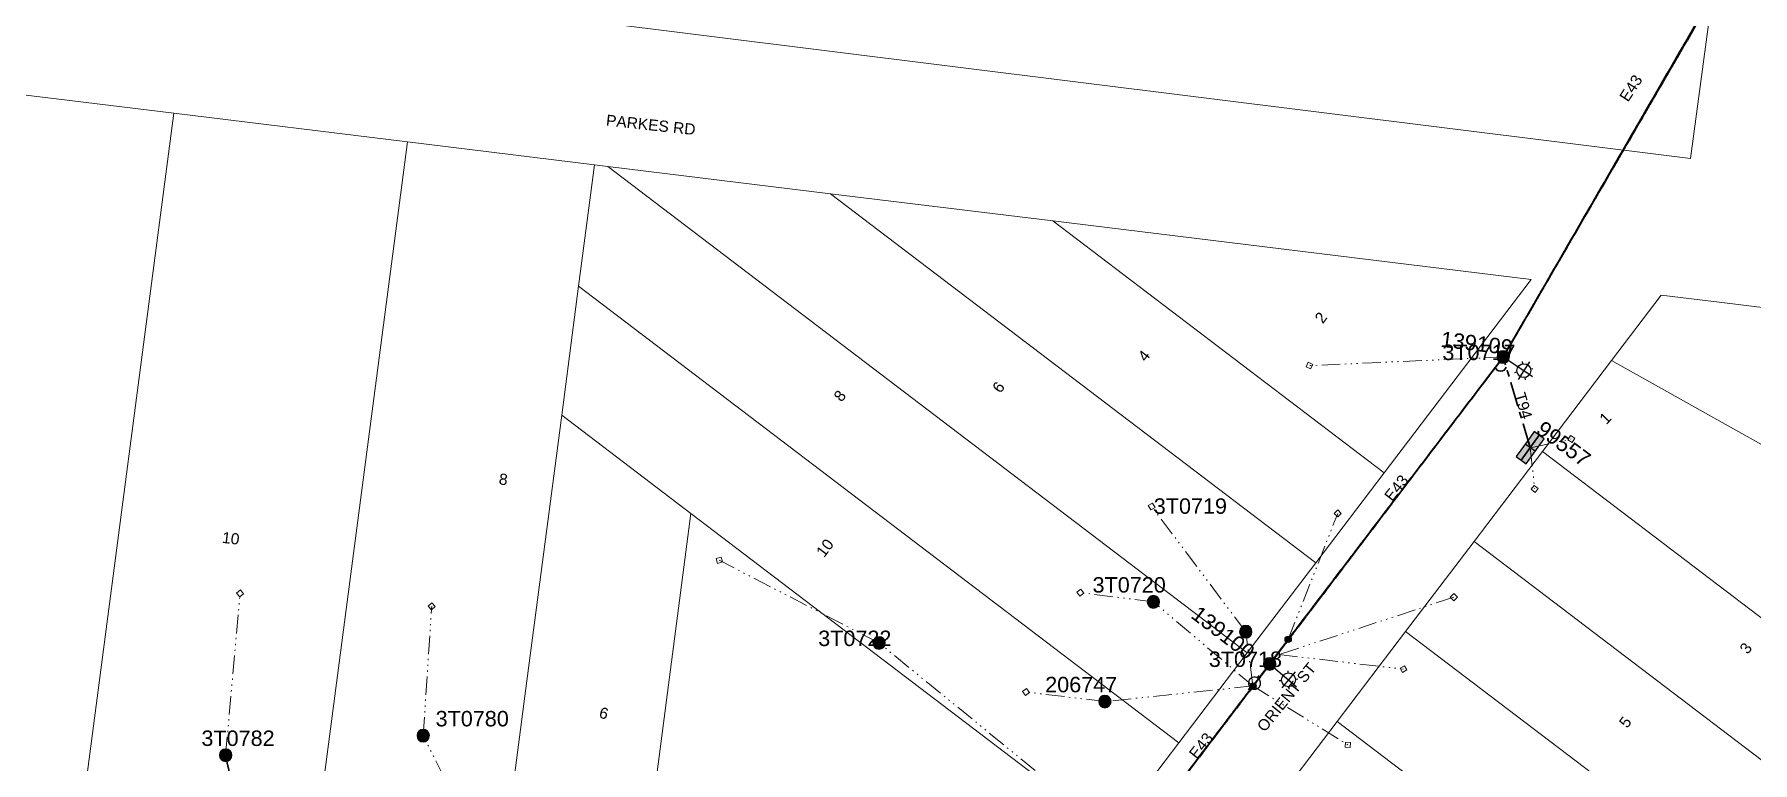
# Model space of a CAD drawing. Header units: metres. Extents: x 267072 to 270320, y 6186424 to 6191197.
# Drawn here: x 267640 to 267918, y 6187076.4 to 6187194.3 of the extents above; entities that cross this region are included whole.
import ezdxf
from ezdxf.enums import TextEntityAlignment as Align

# ---------------------------------------------------------------- set-up
doc = ezdxf.new("R2010")
doc.units = ezdxf.units.M
for name, pattern in [('Cable Exist OH', [1, 1, 0]), ('Cable Exist UG', [7, 4, -1, 1, -1]), ('PHANTOMX2', [6.6, 3, -0.75, 0.2, -0.75, 0.2, -0.75, 0.2, -0.75])]:
    doc.linetypes.add(name, pattern=pattern)
doc.layers.get('0').update_dxf_attribs({"color": 6})
for name, color, linetype, lineweight in [('_User_HV_Exist', 1, 'Continuous', 35), ('_User_LV_Exist', 5, 'Continuous', 35), ('Cadastre Land Parcels_SP_EXT', 118, 'Continuous', 15), ('Cadastre Roads_SP_EXT', 218, 'Continuous', 15), ('Mains_HV_EXT', 13, 'Continuous', 25), ('Mains_LV_EXT', 163, 'Continuous', 25), ('Mains_SL_EXT', 131, 'Continuous', 25), ('Services_SP_EXT', 42, 'PHANTOMX2', 20)]:
    doc.layers.add(name, color=color, linetype=linetype, lineweight=lineweight)
for name, color, linetype in [('Equip_LV_EXT', 7, 'Continuous'), ('Equip_SP_LV_EXT', 7, 'Continuous'), ('Equip_SP_SL_EXT', 7, 'Continuous'), ('OH_Details_SP_MISC', 7, 'Continuous'), ('SupportsOH_SP_TR_HV_LV_SL_EXT', 7, 'Continuous'), ('SupportsUG_SP_LV_EXT', 7, 'Continuous')]:
    doc.layers.add(name, color=color, linetype=linetype)
doc.styles.add('iecARIAL', font='arial.ttf', dxfattribs={"height": 2})
doc.styles.add('POLE_LABEL', font='arial.ttf', dxfattribs={"height": 2})
doc.styles.add('SL_LABEL', font='arial.ttf', dxfattribs={"height": 2})
doc.styles.get("Standard").update_dxf_attribs({"font": 'arial.ttf'})

# ---------------------------------------------------------------- blocks, each defined once
blk = doc.blocks.new('PILLAR_EXT')
blk.add_hatch(color=256).paths.add_polyline_path([(-2.5, 1), (-2.5, -1), (2.5, -1), (2.5, 1)])
for p, q in [((-2.5, 0), (2.5, 0)), ((0, 1), (0, -1))]:
    blk.add_line(p, q)
at = {"ltscale": 10}
blk.add_line((2.5, 0), (-2.5, 0), dxfattribs=at)
blk.add_lwpolyline([(-2.5, -1), (-1.25, -1), (1.25, -1), (2.5, -1), (2.5, 1), (-2.5, 1)], close=True)
at = {"width": 0.9, "flags": 8}
blk.add_attdef('ASSET_NUM', text='', height=2, rotation=90, dxfattribs=at).set_placement((-2, 4), align=Align.MIDDLE_LEFT)
for tag, p, flags in [('OWNED_BY', (0, -0.2), 9), ('STATE', (0, -0.4), 9), ('SUPPORT_TYPE', (0, -0.6), 9), ('STREETNAME', (0, -1.8), 9), ('SUBURB', (0, -2), 1), ('USAGE', (0, -0.8), 9), ('LEGEND', (0, -1), 9), ('LOCATION', (0, -1.2), 9), ('NOTES', (0, -1.4), 9), ('PARENT', (0, -1.6), 9)]:
    blk.add_attdef(tag, p, '', height=0.2, dxfattribs=dict(flags=flags))
blk = doc.blocks.new('LV_OH_LINKS_OPEN_EXT')
for p, q in [((-0.17, 4.97), (-0.17, 5.46)), ((-0.17, 3), (-0.17, 2.5)), ((0.17, 4.97), (0.17, 5.46)), ((0.17, 3), (0.17, 2.5))]:
    blk.add_line(p, q)
blk.add_lwpolyline([(0, 2.99, 1), (0, 4.98, 1)], format="xyb", close=True)
at = {"flags": 9}
for tag, p in [('ACTUAL_STATUS', (0, 0)), ('CONSTRUCTED_VOLTAGE', (0, -0.2)), ('OPERATING_VOLTAGE', (0, -0.6)), ('ORIENTATION', (0, -0.8)), ('OWNED_BY', (0, -1)), ('STATE', (0, -1.2)), ('SWITCH_TYPE', (0, -1.4)), ('NO_PHASES', (0, -0.4)), ('USAGE', (0, -1.6)), ('LEGEND', (0, -1.8)), ('NOTES', (0, -2))]:
    blk.add_attdef(tag, text='', height=0.2, dxfattribs=at).set_placement(p, align=Align.MIDDLE_LEFT)
at = {"flags": 1}
blk.add_attdef('Z', (0, 0), '', height=0.2, dxfattribs=at)
blk = doc.blocks.new('*U235')
at = {"flags": 9}
for tag, p in [('LRATECODE', (-7.4, 0)), ('LOUTREACHVOCAB', (-7.2, 0)), ('LOUTREACH', (-7, 0)), ('LANTNUMBER', (-6.6, 0)), ('LNEW', (-6.4, 0)), ('LMASTVOCAB', (-6.2, 0)), ('LMAST', (-6, 0)), ('LLAMPVOCAB', (-5.8, 0)), ('LLAMP', (-5.6, 0)), ('LEXIST', (-5.4, 0)), ('LCHARGE3PERCENT', (-5.2, 0)), ('LCHARGE3', (-5, 0)), ('LCHARGE2PERCENT', (-4.8, 0)), ('LCHARGE2', (-4.6, 0)), ('LCHARGE1PERCENT', (-4.4, 0)), ('LCHARGE1', (-4.2, 0)), ('LCATEGORY', (-4, 0)), ('LBRACKETVOCAB', (-3.8, 0)), ('LBRACKET', (-3.6, 0)), ('LKINGHEIGHT', (-3.4, 0)), ('CREPLACE', (-3.2, 0)), ('CREMOVE', (-3, 0)), ('CNUMBER', (-2.8, 0)), ('CNEW', (-2.6, 0)), ('CEXIST', (-2.4, 0)), ('USAGE', (-2.2, 0)), ('STATE', (-2, 0)), ('OWNED_BY', (-1.8, 0)), ('ORIENTATION', (-1.6, 0)), ('OPERATING_VOLTAGE', (-1.4, 0)), ('NO_PHASES', (-1.2, 0)), ('LANTERN_TYPE', (-1, 0)), ('LANTERN_PURPOSE', (-0.8, 0)), ('CONTROL_TYPE', (-0.6, 0)), ('CONSTRUCTED_VOLTAGE', (-0.4, 0))]:
    blk.add_attdef(tag, text='', height=0.001, rotation=270, dxfattribs=at).set_placement(p, align=Align.MIDDLE_LEFT)
at = {"style": 'SL_LABEL', "flags": 9}
blk.add_attdef('STREET_CODE', text='', height=0.001, rotation=270, dxfattribs=at).set_placement((0, 0), align=Align.MIDDLE_LEFT)
at = {"flags": 1}
blk.add_attdef('Z', (0, 0), '', height=0.001, rotation=270, dxfattribs=at)
at = {"flags": 9}
for tag, p in [('LREMOVE', (0, -7.6)), ('LREPLACE', (0, -7.8)), ('LTYPE', (0, -8)), ('LTYPEVOCAB', (0, -8.2)), ('LEGEND', (0, -8.4)), ('SUBURB', (0, -8.6)), ('STREETNAME', (0, -8.8)), ('LOCATION', (0, -9)), ('NOTES', (0, -9.2)), ('MAINTAINED_BY', (0, -9.86))]:
    blk.add_attdef(tag, text='', height=0.001, dxfattribs=at).set_placement(p, align=Align.MIDDLE_LEFT)
blk.add_attdef('OPERATED_BY', (0, -9.61), '', height=0.001, dxfattribs=at)
blk.add_wipeout([(4.33, -3.69), (3.16, -4.09), (1.95, -3.88), (1.55, -2.71), (1.76, -1.5), (2.93, -1.1), (4.14, -1.31), (4.54, -2.48)])
for p, q in [((0, 0), (3.04, -2.59)), ((1.55, -2.71), (1.92, -2.68)), ((3.04, -2.59), (1.95, -3.88)), ((2.93, -1.1), (2.95, -1.47)), ((4.14, -1.31), (3.04, -2.59)), ((3.04, -2.59), (4.33, -3.69)), ((4.54, -2.48), (4.17, -2.51)), ((3.16, -4.09), (3.13, -3.72))]:
    blk.add_line(p, q)
blk.add_circle((3.04, -2.59), 1.12)
at = {"width": 0.9}
blk.add_attdef('LNUMBER', text='', height=1, rotation=319.5603, dxfattribs=at).set_placement((4.68, -5.3), align=Align.MIDDLE_LEFT)
blk = doc.blocks.new('*U234')
at = {"flags": 9}
for tag, p in [('LRATECODE', (-7.4, 0)), ('LOUTREACHVOCAB', (-7.2, 0)), ('LOUTREACH', (-7, 0)), ('LANTNUMBER', (-6.6, 0)), ('LNEW', (-6.4, 0)), ('LMASTVOCAB', (-6.2, 0)), ('LMAST', (-6, 0)), ('LLAMPVOCAB', (-5.8, 0)), ('LLAMP', (-5.6, 0)), ('LEXIST', (-5.4, 0)), ('LCHARGE3PERCENT', (-5.2, 0)), ('LCHARGE3', (-5, 0)), ('LCHARGE2PERCENT', (-4.8, 0)), ('LCHARGE2', (-4.6, 0)), ('LCHARGE1PERCENT', (-4.4, 0)), ('LCHARGE1', (-4.2, 0)), ('LCATEGORY', (-4, 0)), ('LBRACKETVOCAB', (-3.8, 0)), ('LBRACKET', (-3.6, 0)), ('LKINGHEIGHT', (-3.4, 0)), ('CREPLACE', (-3.2, 0)), ('CREMOVE', (-3, 0)), ('CNUMBER', (-2.8, 0)), ('CNEW', (-2.6, 0)), ('CEXIST', (-2.4, 0)), ('USAGE', (-2.2, 0)), ('STATE', (-2, 0)), ('OWNED_BY', (-1.8, 0)), ('ORIENTATION', (-1.6, 0)), ('OPERATING_VOLTAGE', (-1.4, 0)), ('NO_PHASES', (-1.2, 0)), ('LANTERN_TYPE', (-1, 0)), ('LANTERN_PURPOSE', (-0.8, 0)), ('CONTROL_TYPE', (-0.6, 0)), ('CONSTRUCTED_VOLTAGE', (-0.4, 0))]:
    blk.add_attdef(tag, text='', height=0.001, rotation=270, dxfattribs=at).set_placement(p, align=Align.MIDDLE_LEFT)
at = {"style": 'SL_LABEL', "flags": 9}
blk.add_attdef('STREET_CODE', text='', height=0.001, rotation=270, dxfattribs=at).set_placement((0, 0), align=Align.MIDDLE_LEFT)
at = {"flags": 1}
blk.add_attdef('Z', (0, 0), '', height=0.001, rotation=270, dxfattribs=at)
at = {"flags": 9}
for tag, p in [('LREMOVE', (0, -7.6)), ('LREPLACE', (0, -7.8)), ('LTYPE', (0, -8)), ('LTYPEVOCAB', (0, -8.2)), ('LEGEND', (0, -8.4)), ('SUBURB', (0, -8.6)), ('STREETNAME', (0, -8.8)), ('LOCATION', (0, -9)), ('NOTES', (0, -9.2)), ('MAINTAINED_BY', (0, -9.86))]:
    blk.add_attdef(tag, text='', height=0.001, dxfattribs=at).set_placement(p, align=Align.MIDDLE_LEFT)
blk.add_attdef('OPERATED_BY', (0, -9.61), '', height=0.001, dxfattribs=at)
blk.add_wipeout([(4.74, -3.14), (3.63, -3.68), (2.4, -3.62), (1.86, -2.51), (1.93, -1.28), (3.04, -0.74), (4.27, -0.8), (4.8, -1.91)])
for p, q in [((0, 0), (3.33, -2.21)), ((1.86, -2.51), (2.23, -2.43)), ((3.33, -2.21), (2.4, -3.62)), ((3.04, -0.74), (3.11, -1.11)), ((4.27, -0.8), (3.33, -2.21)), ((3.33, -2.21), (4.74, -3.14)), ((4.8, -1.91), (4.44, -1.99)), ((3.63, -3.68), (3.56, -3.31))]:
    blk.add_line(p, q)
blk.add_circle((3.33, -2.21), 1.12)
at = {"width": 0.9}
blk.add_attdef('LNUMBER', text='', height=1, rotation=326.4506, dxfattribs=at).set_placement((5.28, -4.7), align=Align.MIDDLE_LEFT)
blk = doc.blocks.new('CCP_EXT')
blk.add_wipeout([(0, 0.57), (0.57, 0), (0, -0.57), (-0.57, 0)])
blk.add_lwpolyline([(-0.57, 0), (0, 0.57), (0.57, 0), (0, -0.57), (-0.57, 0)])
at = {"flags": 1}
blk.add_attdef('Z', (0, 0), '', height=0.2, dxfattribs=at)
at = {"flags": 9}
for tag, p in [('CCP_TYPE', (0, 0)), ('CONSTRUCTED_VOLTAGE', (0, -0.2)), ('OPERATING_VOLTAGE', (0, -0.6)), ('ORIENTATION', (0, -0.8)), ('OWNED_BY', (0, -1)), ('STATE', (0, -1.8)), ('NO_PHASES', (0, -0.4)), ('USAGE', (0, -1.2)), ('LEGEND', (0, -1.4)), ('LIFE_SUPPORT', (0, -1.6)), ('NOTES', (0, -2))]:
    blk.add_attdef(tag, text='', height=0.2, dxfattribs=at).set_placement(p, align=Align.MIDDLE_LEFT)
blk = doc.blocks.new('POLE_EXT')
blk.add_hatch(color=256).paths.add_polyline_path([(-1, 0, 1), (1, 0, 1)])
blk.add_lwpolyline([(-1, 0, 1), (1, 0, 1)], format="xyb", close=True)
at = {"flags": 8}
blk.add_attdef('pNumber', text='', height=2, dxfattribs=at).set_placement((2.5, 2.5), align=Align.MIDDLE_CENTER)
at = {"style": 'POLE_LABEL', "flags": 9}
for tag, p in [('STRUCTURE_PLANT_NUMBER', (1.35, 0.03)), ('STREET_CODE', (1.35, -0.2))]:
    blk.add_attdef(tag, text='', height=0.2, dxfattribs=at).set_placement(p, align=Align.MIDDLE_LEFT)
at = {"flags": 9}
for tag, p in [('OWNED_BY', (1.35, -0.4)), ('SPECIAL_USE', (1.35, -0.8)), ('STATE', (1.35, -1)), ('cLV', (1.35, -1.4)), ('hDepth', (1.35, -1.6)), ('hDia', (1.35, -1.8)), ('cHV', (1.35, -2)), ('PARENT', (1.35, -0.6)), ('USAGE', (1.35, -1.2)), ('LBRACKET', (1.35, -2.2)), ('LExisting', (1.35, -2.4)), ('LANTNUMBER', (1.35, -2.6)), ('LOther', (1.35, -2.8)), ('cLinedev', (1.35, -3.4)), ('pExisting', (1.35, -3.8)), ('pFooting', (1.35, -4.4)), ('pNew', (1.35, -4.6)), ('pRelocate', (1.35, -5)), ('pRemove', (1.35, -5.2)), ('pReplace', (1.35, -5.4)), ('pStay', (1.35, -5.6)), ('LRemove', (1.35, -3)), ('LEGEND', (1.35, -3.2)), ('LOCATION', (1.35, -3.6)), ('PFNUMBER', (1.35, -4)), ('NEWPFNUMBER', (1.35, -4.2)), ('pType', (1.35, -5.8)), ('cspan', (1.35, -6)), ('STREETNAME', (1.35, -6.2)), ('SUBURB', (1.35, -6.4)), ('OPERATED_BY', (1.36, -7.01)), ('NOTES', (1.35, -6.6)), ('MAINTAINED_BY', (1.36, -6.81))]:
    blk.add_attdef(tag, text='', height=0.2, dxfattribs=at).set_placement(p, align=Align.MIDDLE_LEFT)
at = {"flags": 1}
blk.add_attdef('Z', (1.35, -7.33), '', height=0.2, dxfattribs=at)
blk = doc.blocks.new('*U236')
blk.add_hatch(color=256).paths.add_polyline_path([(-1, 0, 1), (1, 0, 1)])
blk.add_lwpolyline([(-1, 0, 1), (1, 0, 1)], format="xyb", close=True)
at = {"flags": 8}
blk.add_attdef('pNumber', text='', height=2, dxfattribs=at).set_placement((-2.53, 20.08), align=Align.MIDDLE_CENTER)
at = {"style": 'POLE_LABEL', "flags": 9}
for tag, p in [('STRUCTURE_PLANT_NUMBER', (-3.67, 17.6)), ('STREET_CODE', (-3.67, 17.38))]:
    blk.add_attdef(tag, text='', height=0.2, dxfattribs=at).set_placement(p, align=Align.MIDDLE_LEFT)
at = {"flags": 9}
for tag, p in [('OWNED_BY', (-3.67, 17.18)), ('SPECIAL_USE', (-3.67, 16.78)), ('PARENT', (-3.67, 16.98)), ('STATE', (-3.67, 16.58)), ('cLV', (-3.67, 16.18)), ('cHV', (-3.67, 15.58)), ('cLinedev', (-3.67, 14.18)), ('USAGE', (-3.67, 16.38)), ('hDepth', (-3.67, 15.98)), ('hDia', (-3.67, 15.78)), ('LBRACKET', (-3.67, 15.38)), ('LExisting', (-3.67, 15.18)), ('LANTNUMBER', (-3.67, 14.98)), ('LOther', (-3.67, 14.78)), ('LRemove', (-3.67, 14.58)), ('LEGEND', (-3.67, 14.38)), ('LOCATION', (-3.67, 13.98)), ('pExisting', (-3.67, 13.78)), ('pFooting', (-3.67, 13.18)), ('pNew', (-3.67, 12.98)), ('pRelocate', (-3.67, 12.58)), ('pRemove', (-3.67, 12.38)), ('pReplace', (-3.67, 12.18)), ('pStay', (-3.67, 11.98)), ('pType', (-3.67, 11.78)), ('cspan', (-3.67, 11.58)), ('STREETNAME', (-3.67, 11.38)), ('SUBURB', (-3.67, 11.18)), ('PFNUMBER', (-3.67, 13.58)), ('NEWPFNUMBER', (-3.67, 13.38)), ('OPERATED_BY', (-3.67, 10.56)), ('NOTES', (-3.67, 10.98)), ('MAINTAINED_BY', (-3.67, 10.76))]:
    blk.add_attdef(tag, text='', height=0.2, dxfattribs=at).set_placement(p, align=Align.MIDDLE_LEFT)
at = {"flags": 1}
blk.add_attdef('Z', (-3.67, 10.25), '', height=0.2, dxfattribs=at)
blk = doc.blocks.new('CONNECTOR_NODE_EXT')
h = blk.add_hatch(color=256)
edge = h.paths.add_edge_path()
edge.add_arc((0, 0), 0.5, 0, 360)
blk.add_circle((0, 0), 0.5)
at = {"flags": 1}
blk.add_attdef('Z', (0, 0), '', height=0.2, dxfattribs=at)
at = {"flags": 9}
for tag, p in [('CONNECTOR_TYPE', (0, 0)), ('CONSTRUCTED_VOLTAGE', (0, -0.2)), ('OPERATING_VOLTAGE', (0, -0.6)), ('ORIENTATION', (0, -0.8)), ('SUBTYPE', (0, -1)), ('NO_PHASES', (0, -0.4)), ('USAGE', (0, -1.2)), ('NOTES', (0, -1.4))]:
    blk.add_attdef(tag, text='', height=0.2, dxfattribs=at).set_placement(p, align=Align.MIDDLE_LEFT)

msp = doc.modelspace()

# ---------------------------------------------------------------- linework, layer by layer
at = {"layer": '_User_LV_Exist', "linetype": 'Cable Exist OH'}
msp.add_lwpolyline([(267674.3182, 6187061.6461), (267670.925, 6187077.598)], dxfattribs=at)
at = {"layer": 'Cadastre Land Parcels_SP_EXT', "linetype": 'Continuous'}
for points in [[(267917.6819, 6187246.948), (267640.3165, 6187281.6244), (267629.9903, 6187208.9103), (267648.7662, 6187206.5624), (267907.9086, 6187174.1606), (267917.6819, 6187246.948)], [(267662.5335, 6187181.4822), (267633.2583, 6187185.0703), (267626.6907, 6187185.8754), (267624.7094, 6187186.1184), (267610.0111, 6187074.1408), (267624.6312, 6187072.2175), (267647.7946, 6187069.1703), (267662.5335, 6187181.4822)], [(267700.3536, 6187176.8458), (267662.5335, 6187181.4822), (267647.7946, 6187069.1703), (267655.0905, 6187068.2103), (267685.5797, 6187064.1988), (267700.3536, 6187176.8458)], [(267719.6629, 6187089.6209), (267725.3028, 6187132.6122), (267728.0372, 6187153.4918), (267730.6103, 6187173.1367), (267700.3536, 6187176.8458), (267685.5797, 6187064.1988), (267715.8065, 6187060.2224), (267719.6629, 6187089.6209)], [(267836.214, 6187094.1723), (267732.7794, 6187172.8714), (267730.6103, 6187173.1367), (267728.0372, 6187153.4918), (267825.1446, 6187079.6106), (267836.214, 6187094.1723)], [(267847.2835, 6187108.7349), (267768.7789, 6187168.4688), (267732.7794, 6187172.8714), (267836.214, 6187094.1723), (267847.2835, 6187108.7349)], [(267858.3529, 6187123.2976), (267804.7792, 6187164.0661), (267768.7789, 6187168.4688), (267847.2835, 6187108.7349), (267858.3529, 6187123.2976)], [(267882.1499, 6187154.6042), (267804.7792, 6187164.0661), (267858.3529, 6187123.2976), (267882.1499, 6187154.6042)], [(267825.1446, 6187079.6106), (267728.0372, 6187153.4918), (267725.3028, 6187132.6122), (267746.212, 6187116.6975), (267814.0752, 6187065.0479), (267825.1446, 6187079.6106)], [(267953.8454, 6187130.3785), (267955.6778, 6187145.631), (267947.8138, 6187146.591), (267929.5752, 6187148.8165), (267912.5448, 6187150.8941), (267903.1775, 6187152.0375), (267895.1651, 6187141.4941), (267942.2395, 6187115.1021), (267953.8454, 6187130.3785)], [(267942.2395, 6187115.1021), (267895.1651, 6187141.4941), (267883.9704, 6187126.7612), (267926.5055, 6187094.3929), (267942.2395, 6187115.1021)], [(267740.7309, 6187074.8992), (267746.212, 6187116.6975), (267725.3028, 6187132.6122), (267719.6629, 6187089.6209), (267715.8065, 6187060.2224), (267732.7358, 6187057.9955), (267737.9897, 6187053.9975), (267740.7309, 6187074.8992)], [(267944.5529, 6187080.659), (267941.6201, 6187082.8911), (267926.5056, 6187094.3929), (267883.9705, 6187126.7612), (267872.9036, 6187112.1957), (267933.4875, 6187066.0926), (267944.5529, 6187080.659)], [(267814.0752, 6187065.0479), (267746.212, 6187116.6975), (267740.7309, 6187074.8992), (267791.9399, 6187035.9226), (267814.0752, 6187065.0479)], [(267933.4875, 6187066.0926), (267872.9036, 6187112.1957), (267861.8366, 6187097.6282), (267922.4214, 6187051.5261), (267933.4875, 6187066.0926)], [(267922.4214, 6187051.5261), (267861.8366, 6187097.6282), (267850.7698, 6187083.0627), (267911.3554, 6187036.9597), (267922.4214, 6187051.5261)], [(267911.3554, 6187036.9597), (267850.7698, 6187083.0627), (267839.7037, 6187068.4961), (267900.2893, 6187022.3923), (267911.3554, 6187036.9597)]]:
    msp.add_lwpolyline(points, close=True, dxfattribs=at)
at = {"layer": 'Mains_LV_EXT', "linetype": 'Continuous'}
msp.add_lwpolyline([(267876.3102, 6187140.3709, 0.68441426), (267878.1052, 6187140.3753)], format="xyb", dxfattribs=at)
at = {"layer": 'Mains_LV_EXT', "linetype": 'Cable Exist OH'}
msp.add_lwpolyline([(267674.3182, 6187061.6461), (267670.925, 6187077.598)], dxfattribs=at)

# ---------------------------------------------------------------- block references
at = {"layer": 'Equip_SP_LV_EXT', "rotation": 141.9441094132716}
msp.add_blockref('LV_OH_LINKS_OPEN_EXT', (267839.8334, 6187092.3833), dxfattribs=at)
at = {"layer": 'SupportsOH_SP_TR_HV_LV_SL_EXT'}
ref = msp.add_blockref('POLE_EXT', (267821.023, 6187102.422), dxfattribs=at)
ref.add_attrib('ASSET_NUM', '3T0720', dxfattribs={"layer": '0', "height": 2.5, "style": 'POLE_LABEL'}).set_placement((267823.023, 6187103.172), align=Align.BOTTOM_RIGHT)
ref = msp.add_blockref('POLE_EXT', (267776.639, 6187095.766), dxfattribs=at)
ref.add_attrib('ASSET_NUM', '3T0722', dxfattribs={"layer": '0', "height": 2.5, "style": 'POLE_LABEL'}).set_placement((267778.639, 6187096.516), align=Align.MIDDLE_RIGHT)
ref = msp.add_blockref('POLE_EXT', (267813.17, 6187086.284), dxfattribs=at)
ref.add_attrib('ASSET_NUM', '206747', dxfattribs={"layer": '0', "height": 2.5, "style": 'POLE_LABEL'}).set_placement((267815.17, 6187087.034), align=Align.BOTTOM_RIGHT)
ref = msp.add_blockref('POLE_EXT', (267702.892, 6187080.765), dxfattribs=at)
ref.add_attrib('ASSET_NUM', '3T0780', dxfattribs={"layer": '0', "height": 2.5, "style": 'POLE_LABEL'}).set_placement((267704.892, 6187081.515), align=Align.BOTTOM_LEFT)
ref = msp.add_blockref('POLE_EXT', (267670.925, 6187077.598), dxfattribs=at)
ref.add_attrib('ASSET_NUM', '3T0782', dxfattribs={"layer": '0', "height": 2.5, "style": 'POLE_LABEL'}).set_placement((267672.925, 6187078.348), align=Align.BOTTOM_CENTER)
at = {"layer": 'SupportsUG_SP_LV_EXT'}
ref = msp.add_blockref('PILLAR_EXT', (267881.9904, 6187127.3804), dxfattribs=dict(at, rotation=234.2769412558067))
ref.add_attrib('ASSET_NUM', '99557', dxfattribs={"layer": '0', "height": 2.5, "rotation": 323.533701, "style": 'iecARIAL'}).set_placement((267883.4904, 6187130.8804), align=Align.MIDDLE_LEFT)

# ---------------------------------------------------------------- texts
at = {"layer": 'Cadastre Land Parcels_SP_EXT'}
for s, rotation, p in [('2', 53.124054, (267848.4273, 6187147.3226)), ('4', 53.009998, (267819.7986, 6187141.1418)), ('6', 53.609695, (267796.264, 6187136.0618)), ('8', 51.334038, (267770.5571, 6187134.6565)), ('1', 46.007268, (267894.3031, 6187131.0227)), ('8', 353.31, (267715.0504, 6187121.4469)), ('10', 353.31, (267670.2704, 6187111.9815)), ('10', 53.009998, (267767.7543, 6187109.492)), ('3', 53.009998, (267917.1733, 6187093.8321)), ('6', 344.7, (267731.2058, 6187083.7207)), ('5', 53.009998, (267897.6623, 6187081.8607))]:
    msp.add_text(s, height=1.8, rotation=rotation, dxfattribs=at).set_placement(p)
at = {"layer": 'Cadastre Roads_SP_EXT'}
msp.add_text('PARKES RD', height=1.8, rotation=353.90799, dxfattribs=at).set_placement((267732.397, 6187179.4971))
at = {"layer": 'Mains_LV_EXT'}
for s, rotation, p in [('E43', 57.008937, (267897.812, 6187183.2013)), ('T94', 286.655963, (267879.4169, 6187135.9825)), ('E43', 51.908285, (267859.6554, 6187118.5523)), ('E43', 51.908285, (267828.0553, 6187076.8286))]:
    msp.add_text(s, height=1.8, rotation=rotation, dxfattribs=at).set_placement(p)

# ---------------------------------------------------------------- next in the draw order: block references
at = {"layer": 'Equip_SP_SL_EXT'}
ref = msp.add_blockref('*U234', (267877.6194, 6187142.051), dxfattribs=at)
ref.add_attrib('ASSET_NUM', '139109', dxfattribs={"layer": '0', "height": 2.5, "rotation": 353.038569, "style": 'iecARIAL'}).set_placement((267879.1194, 6187143.551), align=Align.MIDDLE_RIGHT)
ref = msp.add_blockref('*U235', (267839.8334, 6187092.3833), dxfattribs=at)
ref.add_attrib('ASSET_NUM', '139100', dxfattribs={"layer": '0', "height": 2.5, "rotation": 322.589573, "style": 'iecARIAL'}).set_placement((267836.9318, 6187093.8833), align=Align.MIDDLE_RIGHT)
at = {"layer": 'Services_SP_EXT'}
for p, rotation in [((267846.267, 6187140.649), 198.138176919702), ((267888.6402, 6187128.7805), 192.2769413779492), ((267882.7085, 6187120.6987), 96.27694138231897), ((267820.744, 6187117.854), 164.0211503607285), ((267750.796, 6187109.148), 151.4100764528538), ((267673.258, 6187103.776), 83.80771898764822), ((267809.18, 6187103.927), 171.5535809399724), ((267704.261, 6187101.696), 85.15726195938579), ((267861.49, 6187091.537), 345.3581090182727), ((267800.392, 6187087.836), 171.869207928544), ((267852.468, 6187079.283), 310.5468031246911)]:
    msp.add_blockref('CCP_EXT', p, dxfattribs=dict(at, rotation=rotation))
for p in [(267850.8487, 6187116.7304), (267869.6318, 6187103.1773)]:
    msp.add_blockref('CCP_EXT', p, dxfattribs=at)

# ---------------------------------------------------------------- next in the draw order: linework, layer by layer
at = {"layer": '_User_HV_Exist', "linetype": 'Cable Exist OH'}
msp.add_lwpolyline([(267925.9708, 6187278.6214), (267916.7871, 6187209.751), (267877.6193, 6187142.051), (267795.4066, 6187033.7689)], dxfattribs=at)
at = {"layer": '_User_LV_Exist', "linetype": 'Cable Exist OH'}
for points in [[(267877.6193, 6187142.051), (267916.7871, 6187209.751)], [(267842.8256, 6187096.3459), (267877.6193, 6187142.051)], [(267839.904, 6187092.3762), (267842.8256, 6187096.3459)], [(267837.1332, 6187088.8075), (267839.904, 6187092.3762)], [(267817.2445, 6187062.5933), (267837.1332, 6187088.8075)]]:
    msp.add_lwpolyline(points, dxfattribs=at)
at = {"layer": '_User_LV_Exist', "linetype": 'Continuous'}
msp.add_lwpolyline([(267876.3102, 6187140.3709, 0.68441426), (267878.1052, 6187140.3753)], format="xyb", dxfattribs=at)
at = {"layer": '_User_LV_Exist', "linetype": 'Cable Exist UG'}
msp.add_lwpolyline([(267881.9905, 6187127.3804), (267877.6193, 6187142.051)], dxfattribs=at)
at = {"layer": 'Mains_HV_EXT', "linetype": 'Cable Exist OH'}
msp.add_lwpolyline([(267925.9708, 6187278.6214), (267916.7871, 6187209.751), (267877.6193, 6187142.051), (267795.4066, 6187033.7689)], dxfattribs=at)
at = {"layer": 'Mains_LV_EXT', "linetype": 'Cable Exist OH'}
for points in [[(267877.6193, 6187142.051), (267916.7871, 6187209.751)], [(267842.8256, 6187096.3459), (267877.6193, 6187142.051)], [(267839.904, 6187092.3762), (267842.8256, 6187096.3459)], [(267837.1332, 6187088.8075), (267839.904, 6187092.3762)], [(267817.2445, 6187062.5933), (267837.1332, 6187088.8075)]]:
    msp.add_lwpolyline(points, dxfattribs=at)
at = {"layer": 'Mains_LV_EXT', "linetype": 'Cable Exist UG'}
msp.add_lwpolyline([(267881.9905, 6187127.3804), (267877.6193, 6187142.051)], dxfattribs=at)
at = {"layer": 'Mains_SL_EXT', "linetype": 'Cable Exist OH'}
for points in [[(267877.6449, 6187141.9661), (267916.9284, 6187209.6351)], [(267839.8334, 6187092.3833), (267877.6449, 6187141.9661)], [(267795.4066, 6187033.7689), (267817.2445, 6187062.5933), (267839.8334, 6187092.3833)]]:
    msp.add_lwpolyline(points, dxfattribs=at)
at = {"layer": 'OH_Details_SP_MISC', "color": 7, "linetype": 'Continuous', "flags": 128}
msp.add_lwpolyline([(267877.6193, 6187142.051), (267916.944, 6187209.7511), (267925.978, 6187278.5953), (267935.4513, 6187349.2259), (267945.5081, 6187422.5015), (267951.8427, 6187472.0535), (267991.6266, 6187473.2576), (268021.9573, 6187468.9787)], dxfattribs=at)
at = {"layer": 'Services_SP_EXT'}
for points in [[(267877.6193, 6187142.051), (267846.2669, 6187140.6491)], [(267881.9904, 6187127.3804), (267882.7086, 6187120.6987)], [(267882.055, 6187127.3531), (267888.6402, 6187128.7805)], [(267835.9585, 6187097.5925), (267820.744, 6187117.854)], [(267842.8257, 6187096.3459), (267850.8487, 6187116.7303)], [(267817.2445, 6187062.5933), (267776.6389, 6187095.7659), (267750.796, 6187109.148)], [(267670.925, 6187077.598), (267673.258, 6187103.776)], [(267821.023, 6187102.422), (267809.18, 6187103.927)], [(267715.1163, 6187056.2788), (267702.8919, 6187080.765), (267704.261, 6187101.6959)], [(267837.1332, 6187088.8076), (267821.0231, 6187102.422)], [(267869.6318, 6187103.1773), (267841.3334, 6187093.8833)], [(267837.1047, 6187088.9002), (267835.9585, 6187097.5925)], [(267841.3334, 6187093.8833), (267861.4901, 6187091.537)], [(267813.17, 6187086.284), (267800.392, 6187087.836)], [(267837.1332, 6187088.8076), (267813.1701, 6187086.284)], [(267837.1332, 6187088.8076), (267852.468, 6187079.283)]]:
    msp.add_lwpolyline(points, dxfattribs=at)

# ---------------------------------------------------------------- next in the draw order: block references
at = {"layer": 'Equip_LV_EXT'}
for p in [(267842.8256, 6187096.3459), (267837.1331, 6187088.8075)]:
    msp.add_blockref('CONNECTOR_NODE_EXT', p, dxfattribs=at)
at = {"layer": 'SupportsOH_SP_TR_HV_LV_SL_EXT'}
ref = msp.add_blockref('POLE_EXT', (267877.6194, 6187142.051), dxfattribs=at)
ref.add_attrib('ASSET_NUM', '3T0717', dxfattribs={"layer": '0', "height": 2.5, "style": 'POLE_LABEL'}).set_placement((267879.6194, 6187142.801), align=Align.MIDDLE_RIGHT)
ref = msp.add_blockref('*U236', (267835.9585, 6187097.5925), dxfattribs=at)
ref.add_attrib('ASSET_NUM', '3T0719', dxfattribs={"layer": '0', "height": 2.5, "style": 'POLE_LABEL'}).set_placement((267832.93, 6187115.918), align=Align.BOTTOM_RIGHT)
ref = msp.add_blockref('POLE_EXT', (267839.8334, 6187092.3833), dxfattribs=at)
ref.add_attrib('ASSET_NUM', '3T0718', dxfattribs={"layer": '0', "height": 2.5, "style": 'POLE_LABEL'}).set_placement((267841.8334, 6187093.1333), align=Align.MIDDLE_RIGHT)

# ---------------------------------------------------------------- next in the draw order: texts
at = {"layer": 'Cadastre Roads_SP_EXT'}
msp.add_text('ORIENT ST', height=1.8, rotation=50.798901, dxfattribs=at).set_placement((267839.0246, 6187081.2339))

doc.saveas('drawing.dxf')
